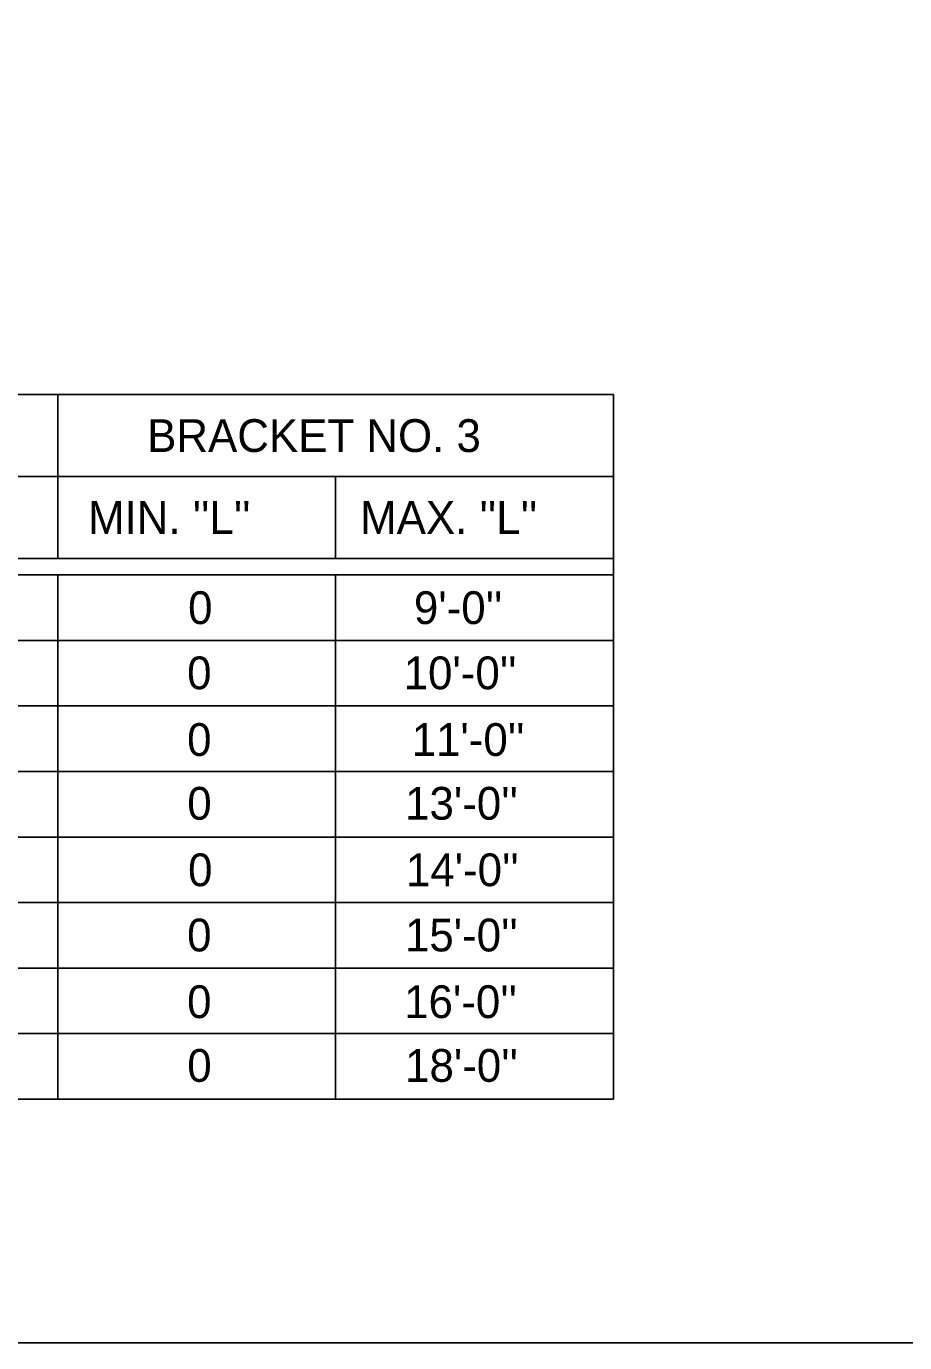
# Model space of a CAD drawing. Extents: x 1007 to 1035.5, y 1000.5 to 1021.5.
# Drawn here: x 1024.78 to 1030.14, y 1000.5 to 1008.53 of the extents above; entities that cross this region are included whole.
import ezdxf

# ---------------------------------------------------------------- set-up
doc = ezdxf.new("R2010")
doc.units = 0
for name, color, linetype in [('1', 7, 'Continuous'), ('11', 7, 'Continuous'), ('2', 7, 'Continuous')]:
    doc.layers.add(name, color=color, linetype=linetype)

msp = doc.modelspace()

# ---------------------------------------------------------------- linework, layer by layer
at = {"layer": '1'}
for p, q in [((1015.9336, 1006.2861), (1028.3636, 1006.2861)), ((1024.9731, 1005.2861), (1024.9731, 1006.2861)), ((1024.9731, 1005.2861), (1024.9731, 1006.2861)), ((1028.3636, 1001.9861), (1028.3636, 1006.2861)), ((1021.5826, 1005.7861), (1024.9731, 1005.7861)), ((1024.9731, 1005.7861), (1028.3636, 1005.7861)), ((1021.5826, 1005.2861), (1024.9731, 1005.2861)), ((1024.9731, 1005.2861), (1028.3636, 1005.2861)), ((1023.2778, 1005.1861), (1024.9731, 1005.1861)), ((1024.9731, 1003.5861), (1024.9731, 1005.1861)), ((1024.9731, 1005.1861), (1026.6683, 1005.1861)), ((1026.6683, 1003.5861), (1026.6683, 1005.1861)), ((1026.6683, 1005.1861), (1028.3636, 1005.1861)), ((1026.6683, 1003.5861), (1026.6683, 1005.1861)), ((1026.6683, 1003.5861), (1026.6683, 1005.1861)), ((1024.9731, 1003.5861), (1024.9731, 1004.9361)), ((1021.5826, 1004.7861), (1024.9731, 1004.7861)), ((1024.9731, 1004.7861), (1028.3636, 1004.7861)), ((1021.5826, 1004.3861), (1024.9731, 1004.3861)), ((1024.9731, 1004.3861), (1028.3636, 1004.3861)), ((1021.5826, 1003.9861), (1024.9731, 1003.9861)), ((1024.9731, 1003.9861), (1028.3636, 1003.9861)), ((1023.2778, 1003.5861), (1024.9731, 1003.5861)), ((1024.9731, 1001.9861), (1024.9731, 1003.5861)), ((1024.9731, 1003.5861), (1026.6683, 1003.5861)), ((1026.6683, 1001.9861), (1026.6683, 1003.5861)), ((1026.6683, 1003.5861), (1028.3636, 1003.5861)), ((1026.6683, 1001.9861), (1026.6683, 1003.5861)), ((1026.6683, 1001.9861), (1026.6683, 1003.5861)), ((1024.9731, 1001.9861), (1024.9731, 1003.3361)), ((1021.5826, 1003.1861), (1024.9731, 1003.1861)), ((1024.9731, 1003.1861), (1028.3636, 1003.1861)), ((1021.5826, 1002.7861), (1024.9731, 1002.7861)), ((1024.9731, 1002.7861), (1028.3636, 1002.7861)), ((1021.5826, 1002.3861), (1024.9731, 1002.3861)), ((1024.9731, 1002.3861), (1028.3636, 1002.3861)), ((1015.9336, 1001.9861), (1028.3636, 1001.9861))]:
    msp.add_line(p, q, dxfattribs=at)
at = {"layer": '11'}
msp.add_lwpolyline([(1007, 1000.5), (1035.5, 1000.5), (1035.5, 1021.5), (1007, 1021.5)], close=True, dxfattribs=at)
at = {"layer": '2'}
msp.add_line((1026.6683, 1005.2861), (1026.6683, 1005.7861), dxfattribs=at)

# ---------------------------------------------------------------- texts
at = {"layer": '1'}
for s, p in [('BRACKET NO. 3', (1025.5187, 1005.9361)), ("MIN. ''L''", (1025.1576, 1005.4361)), ("MAX. ''L''", (1026.8183, 1005.4361)), ('0', (1025.7685, 1004.886)), ("9'-0''", (1027.1464, 1004.886)), ('0', (1025.7626, 1004.488)), ("10'-0''", (1027.0839, 1004.488)), ('0', (1025.7625, 1004.0811)), ("11'-0''", (1027.1326, 1004.0811)), ('0', (1025.7635, 1003.6919)), ("13'-0''", (1027.0926, 1003.6919)), ('0', (1025.7685, 1003.286)), ("14'-0''", (1027.0976, 1003.286)), ('0', (1025.7626, 1002.888)), ("15'-0''", (1027.0917, 1002.888)), ('0', (1025.7625, 1002.4811)), ("16'-0''", (1027.0869, 1002.4811)), ('0', (1025.7635, 1002.0919)), ("18'-0''", (1027.0926, 1002.0919))]:
    msp.add_text(s, height=0.2, dxfattribs=at).set_placement(p)

doc.saveas('drawing.dxf')
